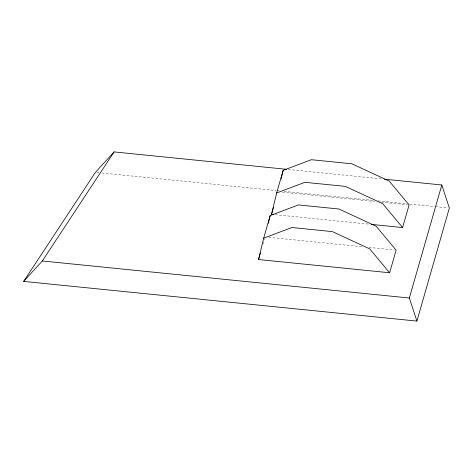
<?xml version="1.0" encoding="UTF-8"?>
<svg xmlns="http://www.w3.org/2000/svg" width="473" height="473" viewBox="0 0 473 473"><rect width="100%" height="100%" fill="white"/><g stroke="black" fill="none" stroke-linecap="round" stroke-linejoin="round"><path stroke-width="0.35" stroke-dasharray="2.37 1.77" d="M263.006 243.991L264.425 239.042M288.24 169.488L382.29 178.977M96.9 172.491L99.099 172.716M102.038 173.012L276.061 190.572M276.794 190.649L279.732 190.944M284.137 191.388L374.456 200.505M378.128 200.871L406.762 203.762M409.701 204.058L434.663 206.577M435.397 206.654L447.884 207.913M282.411 192.156L374.681 201.468M381.273 202.137L407.637 204.797M275.185 214.689L369.655 224.22M268.699 237.292L363.163 246.829M369.023 247.42L394.653 250.004"/><path stroke-width="0.71" d="M258.548 259.529L263.674 238.185L270.166 215.582L298.368 204.915L338.875 209.001L376.212 226.283L396.12 250.152L389.628 272.761L258.548 259.529L260.369 253.173M268.286 223.404L270.166 215.582M273.725 214.541L271.526 214.322L276.652 192.972L283.144 170.369L311.346 159.703L351.853 163.794L389.19 181.07L409.098 204.945L402.606 227.548L371.122 224.368M281.092 178.906L283.144 170.369M271.526 214.322L273.554 207.257M286.774 169.34L114.105 151.91L95.428 172.343L23.65 281.4L416.896 321.09L409.352 298.008L441.806 184.984L384.496 179.202M416.896 321.09L449.35 208.061L441.806 184.984M23.65 281.4L42.322 260.972L114.105 151.91M276.652 192.972L304.86 182.306L345.367 186.397L382.704 203.674L402.606 227.548M263.674 238.185L291.876 227.519L332.383 231.61L369.72 248.887L389.628 272.761M42.322 260.972L409.352 298.008"/></g></svg>
